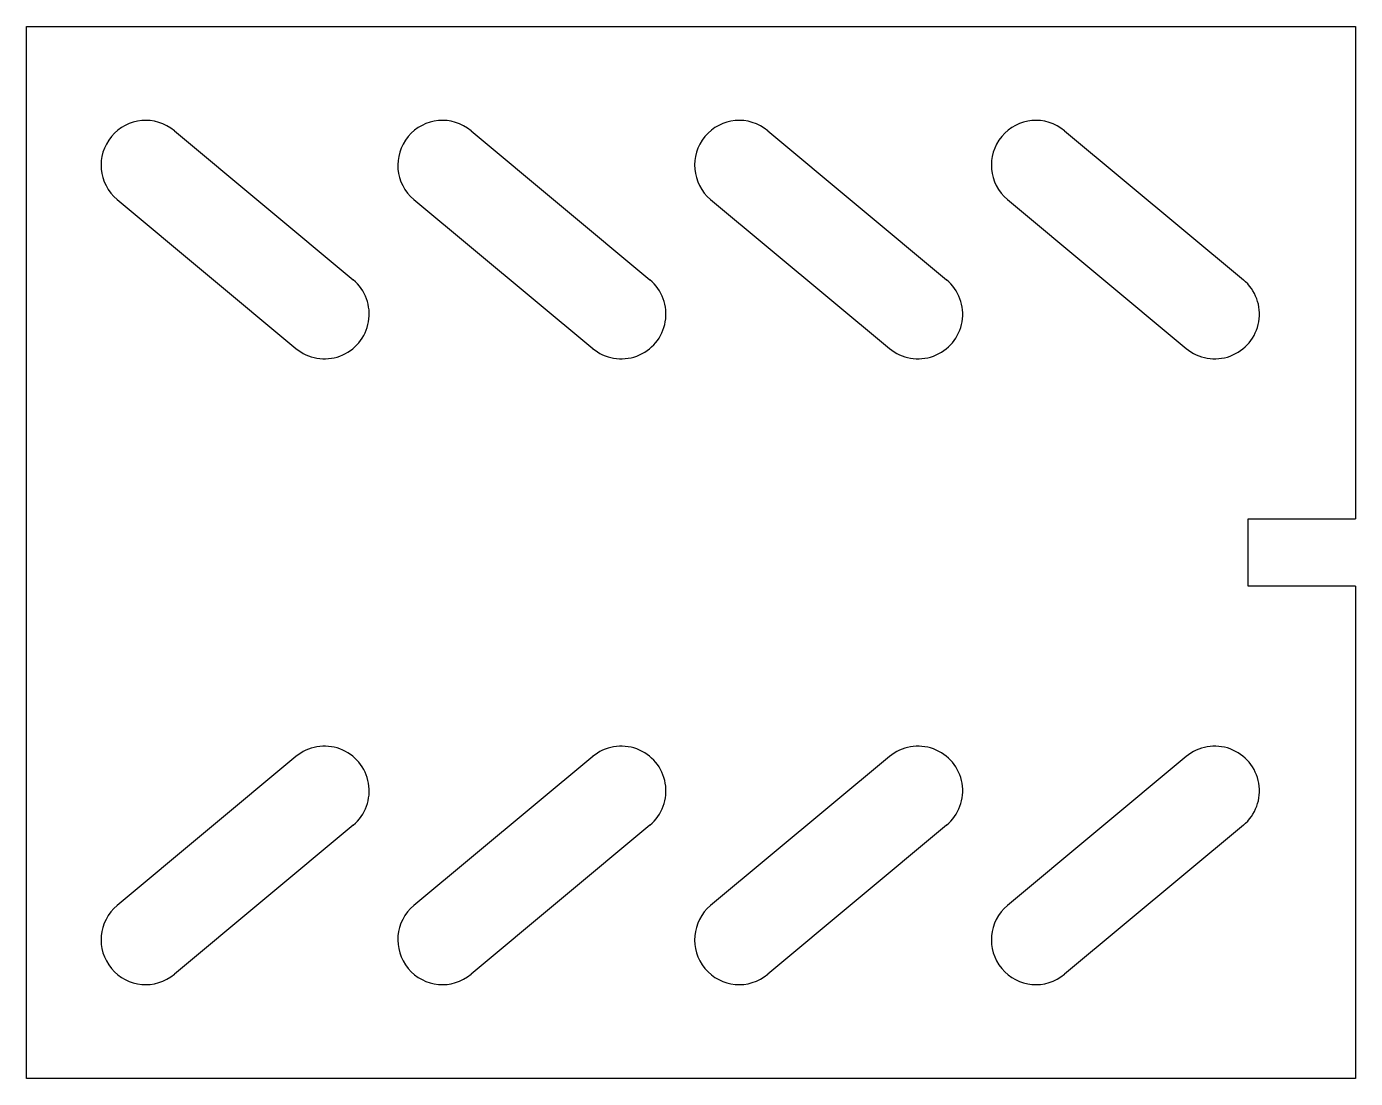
# Model space of a CAD drawing. Extents: x 0 to 566, y -224 to 224.
import ezdxf

# ---------------------------------------------------------------- set-up
doc = ezdxf.new("R2010")
doc.units = 0
doc.layers.get('0').update_dxf_attribs({"linetype": 'continuous'})

# ---------------------------------------------------------------- blocks, each defined once
blk = doc.blocks.new('LINEARPATTERN')
at = {"color": 0}
for p, q in [((0, -224.16), (0, 224.16)), ((0, 224.16), (566.42, 224.16)), ((566.42, 224.16), (566.42, 14.29)), ((63, 179.73), (139.2, 116.23)), ((189.49, 179.73), (265.69, 116.23)), ((315.98, 179.73), (392.18, 116.23)), ((442.47, 179.73), (518.67, 116.23)), ((38.6, 150.47), (114.8, 86.97)), ((165.1, 150.47), (241.3, 86.97)), ((291.59, 150.47), (367.79, 86.97)), ((418.08, 150.47), (494.28, 86.97)), ((520.7, -14.29), (520.7, 14.29)), ((520.7, 14.29), (566.42, 14.29)), ((566.42, -14.29), (520.7, -14.29)), ((566.42, -14.29), (566.42, -224.16)), ((114.8, -86.97), (38.6, -150.47)), ((241.3, -86.97), (165.1, -150.47)), ((367.79, -86.97), (291.59, -150.47)), ((494.28, -86.97), (418.08, -150.47)), ((139.2, -116.23), (63, -179.73)), ((265.69, -116.23), (189.49, -179.73)), ((392.18, -116.23), (315.98, -179.73)), ((518.67, -116.23), (442.47, -179.73)), ((566.42, -224.16), (0, -224.16))]:
    blk.add_line(p, q, dxfattribs=at)
for centre, start, end in [((50.8, 165.1), 50.1944, -129.8056), ((177.29, 165.1), 50.1944, -129.8056), ((303.78, 165.1), 50.1944, -129.8056), ((430.28, 165.1), 50.1944, -129.8056), ((127, 101.6), -129.8056, 50.1944), ((253.49, 101.6), -129.8056, 50.1944), ((379.98, 101.6), -129.8056, 50.1944), ((506.48, 101.6), -129.8056, 50.1944), ((127, -101.6), -50.1944, 129.8056), ((253.49, -101.6), -50.1944, 129.8056), ((379.98, -101.6), -50.1944, 129.8056), ((506.48, -101.6), -50.1944, 129.8056), ((50.8, -165.1), 129.8056, -50.1944), ((177.29, -165.1), 129.8056, -50.1944), ((303.78, -165.1), 129.8056, -50.1944), ((430.28, -165.1), 129.8056, -50.1944)]:
    blk.add_arc(centre, 19.05, start, end, dxfattribs=at)

msp = doc.modelspace()

# ---------------------------------------------------------------- block references
at = {"color": 0}
msp.add_blockref('LINEARPATTERN', (0, 0), dxfattribs=at)

doc.saveas('drawing.dxf')
